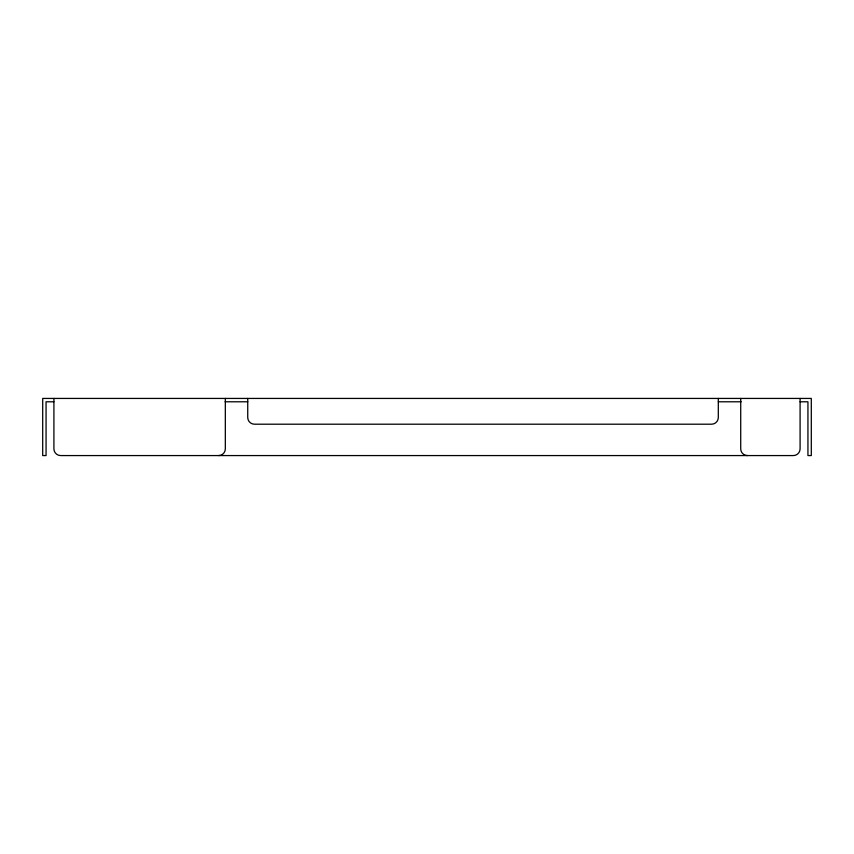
<?xml version="1.0" encoding="UTF-8"?>
<svg xmlns="http://www.w3.org/2000/svg" width="854" height="854" viewBox="0 0 854 854"><rect width="100%" height="100%" fill="white"/><g stroke="black" fill="none" stroke-linecap="round" stroke-linejoin="round"><path stroke-width="1.28" d="M53.909 401.786L46.063 401.786L46.063 455.566L42.7 455.566L42.7 398.434L811.3 398.434L811.3 455.566L807.937 455.566L807.937 401.786L800.091 401.786M225.114 401.786L247.777 401.786M718.31 401.786L741.165 401.786M800.091 398.434L800.091 448.852A6.725 6.725 0 0 1 793.377 455.566L60.623 455.566A6.725 6.725 0 0 1 53.909 448.852L53.909 398.434M740.717 398.434L740.717 448.852A6.725 6.725 0 0 0 747.431 455.566M718.31 398.434L718.31 417.478A6.725 6.725 0 0 1 711.585 424.203L254.46 424.203A6.725 6.725 0 0 1 247.735 417.478L247.735 398.434M225.328 398.434L225.328 448.852A6.725 6.725 0 0 1 218.603 455.566"/></g></svg>
